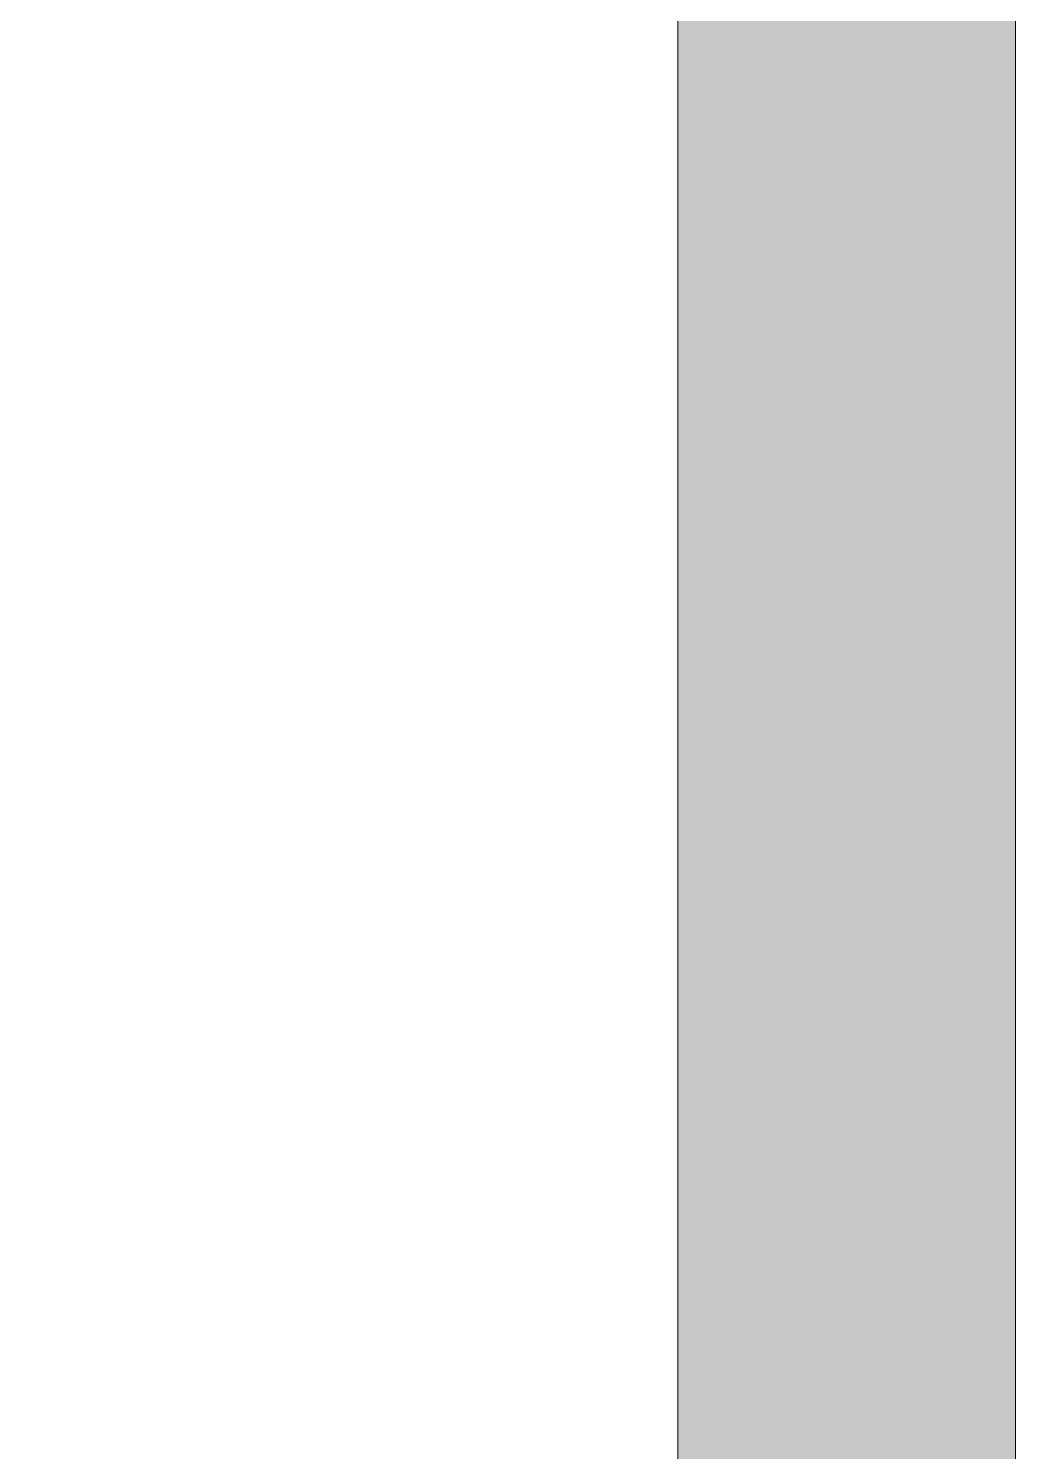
# Model space of a CAD drawing. Header units: millimetres. Extents: x 0 to 586, y 0 to 414.
# Drawn here: x 574.107 to 576.118, y 94.145 to 97.044 of the extents above; entities that cross this region are included whole.
import ezdxf

# ---------------------------------------------------------------- set-up
doc = ezdxf.new("R2010")
doc.units = ezdxf.units.MM

msp = doc.modelspace()

# ---------------------------------------------------------------- hatches: boundary and pattern name
h = msp.add_hatch(color=0)
h.dxf.hatch_style = 2
h.paths.add_polyline_path([(576.117861, 9.514417), (575.429944, 10.205861), (575.429944, 403.877639), (576.117861, 404.569083)])
h = msp.add_hatch(color=0)
h.dxf.hatch_style = 2
h.paths.add_polyline_path([(574.107028, 95.676861), (574.107028, 95.772111)])
h = msp.add_hatch(color=0)
h.dxf.hatch_style = 2
h.paths.add_polyline_path([(574.110556, 95.676861), (574.110556, 95.772111)])
h = msp.add_hatch(color=0)
h.dxf.hatch_style = 2
h.paths.add_polyline_path([(574.128194, 95.676861), (574.128194, 95.772111)])
h = msp.add_hatch(color=0)
h.dxf.hatch_style = 2
h.paths.add_polyline_path([(574.128194, 95.676861), (574.128194, 95.772111)])
h = msp.add_hatch(color=0)
h.dxf.hatch_style = 2
h.paths.add_polyline_path([(574.128194, 95.676861), (574.128194, 95.772111)])
h = msp.add_hatch(color=0)
h.dxf.hatch_style = 2
h.paths.add_polyline_path([(574.131722, 95.676861), (574.131722, 95.772111)])
h = msp.add_hatch(color=0)
h.dxf.hatch_style = 2
h.paths.add_polyline_path([(574.149361, 95.676861), (574.149361, 95.772111)])
h = msp.add_hatch(color=0)
h.dxf.hatch_style = 2
h.paths.add_polyline_path([(574.149361, 95.676861), (574.149361, 95.772111)])
h = msp.add_hatch(color=0)
h.dxf.hatch_style = 2
h.paths.add_polyline_path([(574.177583, 95.676861), (574.177583, 95.772111)])
h = msp.add_hatch(color=0)
h.dxf.hatch_style = 2
h.paths.add_polyline_path([(574.184639, 95.673333), (574.184639, 95.772111)])
h = msp.add_hatch(color=0)
h.dxf.hatch_style = 2
h.paths.add_polyline_path([(574.184639, 95.673333), (574.184639, 95.772111)])
h = msp.add_hatch(color=0)
h.dxf.hatch_style = 2
h.paths.add_polyline_path([(574.191694, 95.669806), (574.191694, 95.772111)])
h = msp.add_hatch(color=0)
h.dxf.hatch_style = 2
h.paths.add_polyline_path([(574.191694, 95.669806), (574.191694, 95.772111)])
h = msp.add_hatch(color=0)
h.dxf.hatch_style = 2
h.paths.add_polyline_path([(574.19875, 95.666278), (574.19875, 95.772111)])
h = msp.add_hatch(color=0)
h.dxf.hatch_style = 2
h.paths.add_polyline_path([(574.19875, 95.666278), (574.19875, 95.772111)])
h = msp.add_hatch(color=0)
h.dxf.hatch_style = 2
h.paths.add_polyline_path([(574.202278, 95.66275), (574.202278, 95.768583)])
h = msp.add_hatch(color=0)
h.dxf.hatch_style = 2
h.paths.add_polyline_path([(574.202278, 95.66275), (574.202278, 95.768583)])
h = msp.add_hatch(color=0)
h.dxf.hatch_style = 2
h.paths.add_polyline_path([(574.209333, 95.659222), (574.209333, 95.765056)])
h = msp.add_hatch(color=0)
h.dxf.hatch_style = 2
h.paths.add_polyline_path([(574.209333, 95.659222), (574.209333, 95.765056)])
h = msp.add_hatch(color=0)
h.dxf.hatch_style = 2
h.paths.add_polyline_path([(574.216389, 95.659222), (574.216389, 95.761528)])
h = msp.add_hatch(color=0)
h.dxf.hatch_style = 2
h.paths.add_polyline_path([(574.216389, 95.659222), (574.216389, 95.761528)])
h = msp.add_hatch(color=0)
h.dxf.hatch_style = 2
h.paths.add_polyline_path([(574.219917, 95.655694), (574.219917, 95.761528)])
h = msp.add_hatch(color=0)
h.dxf.hatch_style = 2
h.paths.add_polyline_path([(574.2305, 95.652167), (574.2305, 95.754472)])
h = msp.add_hatch(color=0)
h.dxf.hatch_style = 2
h.paths.add_polyline_path([(574.234028, 95.652167), (574.234028, 95.754472)])
h = msp.add_hatch(color=0)
h.dxf.hatch_style = 2
h.paths.add_polyline_path([(574.234028, 95.652167), (574.234028, 95.754472)])
h = msp.add_hatch(color=0)
h.dxf.hatch_style = 2
h.paths.add_polyline_path([(574.237556, 95.648639), (574.237556, 95.750944)])
h = msp.add_hatch(color=0)
h.dxf.hatch_style = 2
h.paths.add_polyline_path([(574.237556, 95.648639), (574.237556, 95.750944)])
h = msp.add_hatch(color=0)
h.dxf.hatch_style = 2
h.paths.add_polyline_path([(574.237556, 95.648639), (574.237556, 95.750944)])
h = msp.add_hatch(color=0)
h.dxf.hatch_style = 2
h.paths.add_polyline_path([(574.237556, 95.648639), (574.237556, 95.750944)])
h = msp.add_hatch(color=0)
h.dxf.hatch_style = 2
h.paths.add_polyline_path([(574.241083, 95.648639), (574.241083, 95.750944)])
h = msp.add_hatch(color=0)
h.dxf.hatch_style = 2
h.paths.add_polyline_path([(574.241083, 95.648639), (574.241083, 95.750944)])
h = msp.add_hatch(color=0)
h.dxf.hatch_style = 2
h.paths.add_polyline_path([(574.241083, 95.648639), (574.241083, 95.750944)])
h = msp.add_hatch(color=0)
h.dxf.hatch_style = 2
h.paths.add_polyline_path([(574.244611, 95.638056), (574.244611, 95.750944)])
h = msp.add_hatch(color=0)
h.dxf.hatch_style = 2
h.paths.add_polyline_path([(574.244611, 95.638056), (574.244611, 95.750944)])
h = msp.add_hatch(color=0)
h.dxf.hatch_style = 2
h.paths.add_polyline_path([(574.248139, 95.631), (574.248139, 95.747417)])
h = msp.add_hatch(color=0)
h.dxf.hatch_style = 2
h.paths.add_polyline_path([(574.248139, 95.631), (574.248139, 95.747417)])
h = msp.add_hatch(color=0)
h.dxf.hatch_style = 2
h.paths.add_polyline_path([(574.251667, 95.623944), (574.251667, 95.747417)])
h = msp.add_hatch(color=0)
h.dxf.hatch_style = 2
h.paths.add_polyline_path([(574.251667, 95.609833), (574.251667, 95.747417)])
h = msp.add_hatch(color=0)
h.dxf.hatch_style = 2
h.paths.add_polyline_path([(574.251667, 95.278222), (574.251667, 95.747417)])
h = msp.add_hatch(color=0)
h.dxf.hatch_style = 2
h.paths.add_polyline_path([(574.255194, 95.285278), (574.255194, 95.747417)])
h = msp.add_hatch(color=0)
h.dxf.hatch_style = 2
h.paths.add_polyline_path([(574.290472, 95.355833), (574.290472, 95.743889)])
h = msp.add_hatch(color=0)
h.dxf.hatch_style = 2
h.paths.add_polyline_path([(574.294, 95.387583), (574.294, 95.743889)])
h = msp.add_hatch(color=0)
h.dxf.hatch_style = 2
h.paths.add_polyline_path([(574.294, 95.387583), (574.294, 95.743889)])
h = msp.add_hatch(color=0)
h.dxf.hatch_style = 2
h.paths.add_polyline_path([(574.294, 95.387583), (574.294, 95.743889)])
h = msp.add_hatch(color=0)
h.dxf.hatch_style = 2
h.paths.add_polyline_path([(574.32575, 95.447556), (574.32575, 95.729778)])
h = msp.add_hatch(color=0)
h.dxf.hatch_style = 2
h.paths.add_polyline_path([(574.339861, 95.47225), (574.339861, 95.719194)])
h = msp.add_hatch(color=0)
h.dxf.hatch_style = 2
h.paths.add_polyline_path([(574.339861, 95.47225), (574.339861, 95.719194)])
h = msp.add_hatch(color=0)
h.dxf.hatch_style = 2
h.paths.add_polyline_path([(574.364556, 95.546333), (574.364556, 95.6945)])
h = msp.add_hatch(color=0)
h.dxf.hatch_style = 2
h.paths.add_polyline_path([(574.364556, 95.546333), (574.364556, 95.6945)])
h = msp.add_hatch(color=0)
h.dxf.hatch_style = 2
h.paths.add_polyline_path([(574.364556, 95.546333), (574.364556, 95.6945)])
h = msp.add_hatch(color=0)
h.dxf.hatch_style = 2
h.paths.add_polyline_path([(574.364556, 95.546333), (574.364556, 95.6945)])
h = msp.add_hatch(color=0)
h.dxf.hatch_style = 2
h.paths.add_polyline_path([(574.371611, 95.553389), (574.371611, 95.659222)])
h = msp.add_hatch(color=0)
h.dxf.hatch_style = 2
h.paths.add_polyline_path([(574.375139, 95.553389), (574.375139, 95.638056)])
h = msp.add_hatch(color=0)
h.dxf.hatch_style = 2
h.paths.add_polyline_path([(574.375139, 95.553389), (574.375139, 95.634528)])
h = msp.add_hatch(color=0)
h.dxf.hatch_style = 2
h.paths.add_polyline_path([(574.375139, 95.553389), (574.375139, 95.634528)])
h = msp.add_hatch(color=0)
h.dxf.hatch_style = 2
h.paths.add_polyline_path([(574.248139, 95.274694), (574.248139, 95.59925)])
h = msp.add_hatch(color=0)
h.dxf.hatch_style = 2
h.paths.add_polyline_path([(574.251667, 95.278222), (574.251667, 95.609833)])
h = msp.add_hatch(color=0)
h.dxf.hatch_style = 2
h.paths.add_polyline_path([(574.251667, 95.278222), (574.251667, 95.606306)])
h = msp.add_hatch(color=0)
h.dxf.hatch_style = 2
h.paths.add_polyline_path([(574.251667, 95.278222), (574.251667, 95.606306)])
h = msp.add_hatch(color=0)
h.dxf.hatch_style = 2
h.paths.add_polyline_path([(574.38925, 95.571028), (574.38925, 95.588667)])
h = msp.add_hatch(color=0)
h.dxf.hatch_style = 2
h.paths.add_polyline_path([(574.237556, 95.257056), (574.237556, 95.563972)])
h = msp.add_hatch(color=0)
h.dxf.hatch_style = 2
h.paths.add_polyline_path([(574.241083, 95.260583), (574.241083, 95.574556)])
h = msp.add_hatch(color=0)
h.dxf.hatch_style = 2
h.paths.add_polyline_path([(574.241083, 95.260583), (574.241083, 95.574556)])
h = msp.add_hatch(color=0)
h.dxf.hatch_style = 2
h.paths.add_polyline_path([(574.241083, 95.260583), (574.241083, 95.571028)])
h = msp.add_hatch(color=0)
h.dxf.hatch_style = 2
h.paths.add_polyline_path([(574.241083, 95.260583), (574.241083, 95.571028)])
h = msp.add_hatch(color=0)
h.dxf.hatch_style = 2
h.paths.add_polyline_path([(574.244611, 95.267639), (574.244611, 95.585139)])
h = msp.add_hatch(color=0)
h.dxf.hatch_style = 2
h.paths.add_polyline_path([(574.2305, 95.242944), (574.2305, 95.53575)])
h = msp.add_hatch(color=0)
h.dxf.hatch_style = 2
h.paths.add_polyline_path([(574.234028, 95.246472), (574.234028, 95.542806)])
h = msp.add_hatch(color=0)
h.dxf.hatch_style = 2
h.paths.add_polyline_path([(574.234028, 95.246472), (574.234028, 95.542806)])
h = msp.add_hatch(color=0)
h.dxf.hatch_style = 2
h.paths.add_polyline_path([(574.237556, 95.253528), (574.237556, 95.549861)])
h = msp.add_hatch(color=0)
h.dxf.hatch_style = 2
h.paths.add_polyline_path([(574.237556, 95.253528), (574.237556, 95.549861)])
h = msp.add_hatch(color=0)
h.dxf.hatch_style = 2
h.paths.add_polyline_path([(574.361028, 95.514583), (574.361028, 95.53575)])
h = msp.add_hatch(color=0)
h.dxf.hatch_style = 2
h.paths.add_polyline_path([(574.364556, 95.521639), (574.361028, 95.53575)])
h = msp.add_hatch(color=0)
h.dxf.hatch_style = 2
h.paths.add_polyline_path([(574.216389, 95.221778), (574.216389, 95.507528)])
h = msp.add_hatch(color=0)
h.dxf.hatch_style = 2
h.paths.add_polyline_path([(574.219917, 95.228833), (574.219917, 95.514583)])
h = msp.add_hatch(color=0)
h.dxf.hatch_style = 2
h.paths.add_polyline_path([(574.209333, 95.214722), (574.209333, 95.496944)])
h = msp.add_hatch(color=0)
h.dxf.hatch_style = 2
h.paths.add_polyline_path([(574.184639, 95.175917), (574.184639, 95.444028)])
h = msp.add_hatch(color=0)
h.dxf.hatch_style = 2
h.paths.add_polyline_path([(574.191694, 95.190028), (574.191694, 95.461667)])
h = msp.add_hatch(color=0)
h.dxf.hatch_style = 2
h.paths.add_polyline_path([(574.19875, 95.197083), (574.19875, 95.468722)])
h = msp.add_hatch(color=0)
h.dxf.hatch_style = 2
h.paths.add_polyline_path([(574.19875, 95.197083), (574.19875, 95.468722)])
h = msp.add_hatch(color=0)
h.dxf.hatch_style = 2
h.paths.add_polyline_path([(574.177583, 95.168861), (574.177583, 95.436972)])
h = msp.add_hatch(color=0)
h.dxf.hatch_style = 2
h.paths.add_polyline_path([(574.149361, 95.115944), (574.149361, 95.380528)])
h = msp.add_hatch(color=0)
h.dxf.hatch_style = 2
h.paths.add_polyline_path([(574.149361, 95.115944), (574.149361, 95.380528)])
h = msp.add_hatch(color=0)
h.dxf.hatch_style = 2
h.paths.add_polyline_path([(574.290472, 95.355833), (574.290472, 95.377)])
h = msp.add_hatch(color=0)
h.dxf.hatch_style = 2
h.paths.add_polyline_path([(574.294, 95.359361), (574.290472, 95.377)])
h = msp.add_hatch(color=0)
h.dxf.hatch_style = 2
h.paths.add_polyline_path([(574.128194, 95.073611), (574.128194, 95.338194)])
h = msp.add_hatch(color=0)
h.dxf.hatch_style = 2
h.paths.add_polyline_path([(574.128194, 95.077139), (574.128194, 95.338194)])
h = msp.add_hatch(color=0)
h.dxf.hatch_style = 2
h.paths.add_polyline_path([(574.128194, 95.077139), (574.128194, 95.338194)])
h = msp.add_hatch(color=0)
h.dxf.hatch_style = 2
h.paths.add_polyline_path([(574.107028, 95.034806), (574.107028, 95.302917)])
h = msp.add_hatch(color=0)
h.dxf.hatch_style = 2
h.paths.add_polyline_path([(574.110556, 95.041861), (574.110556, 95.309972)])

# ---------------------------------------------------------------- linework, layer by layer
at = {"color": 0, "lineweight": 0}
msp.add_lwpolyline([(576.117861, 9.514417), (575.429944, 10.205861), (575.429944, 403.877639), (576.117861, 404.569083)], close=True, dxfattribs=at)

doc.saveas('drawing.dxf')
